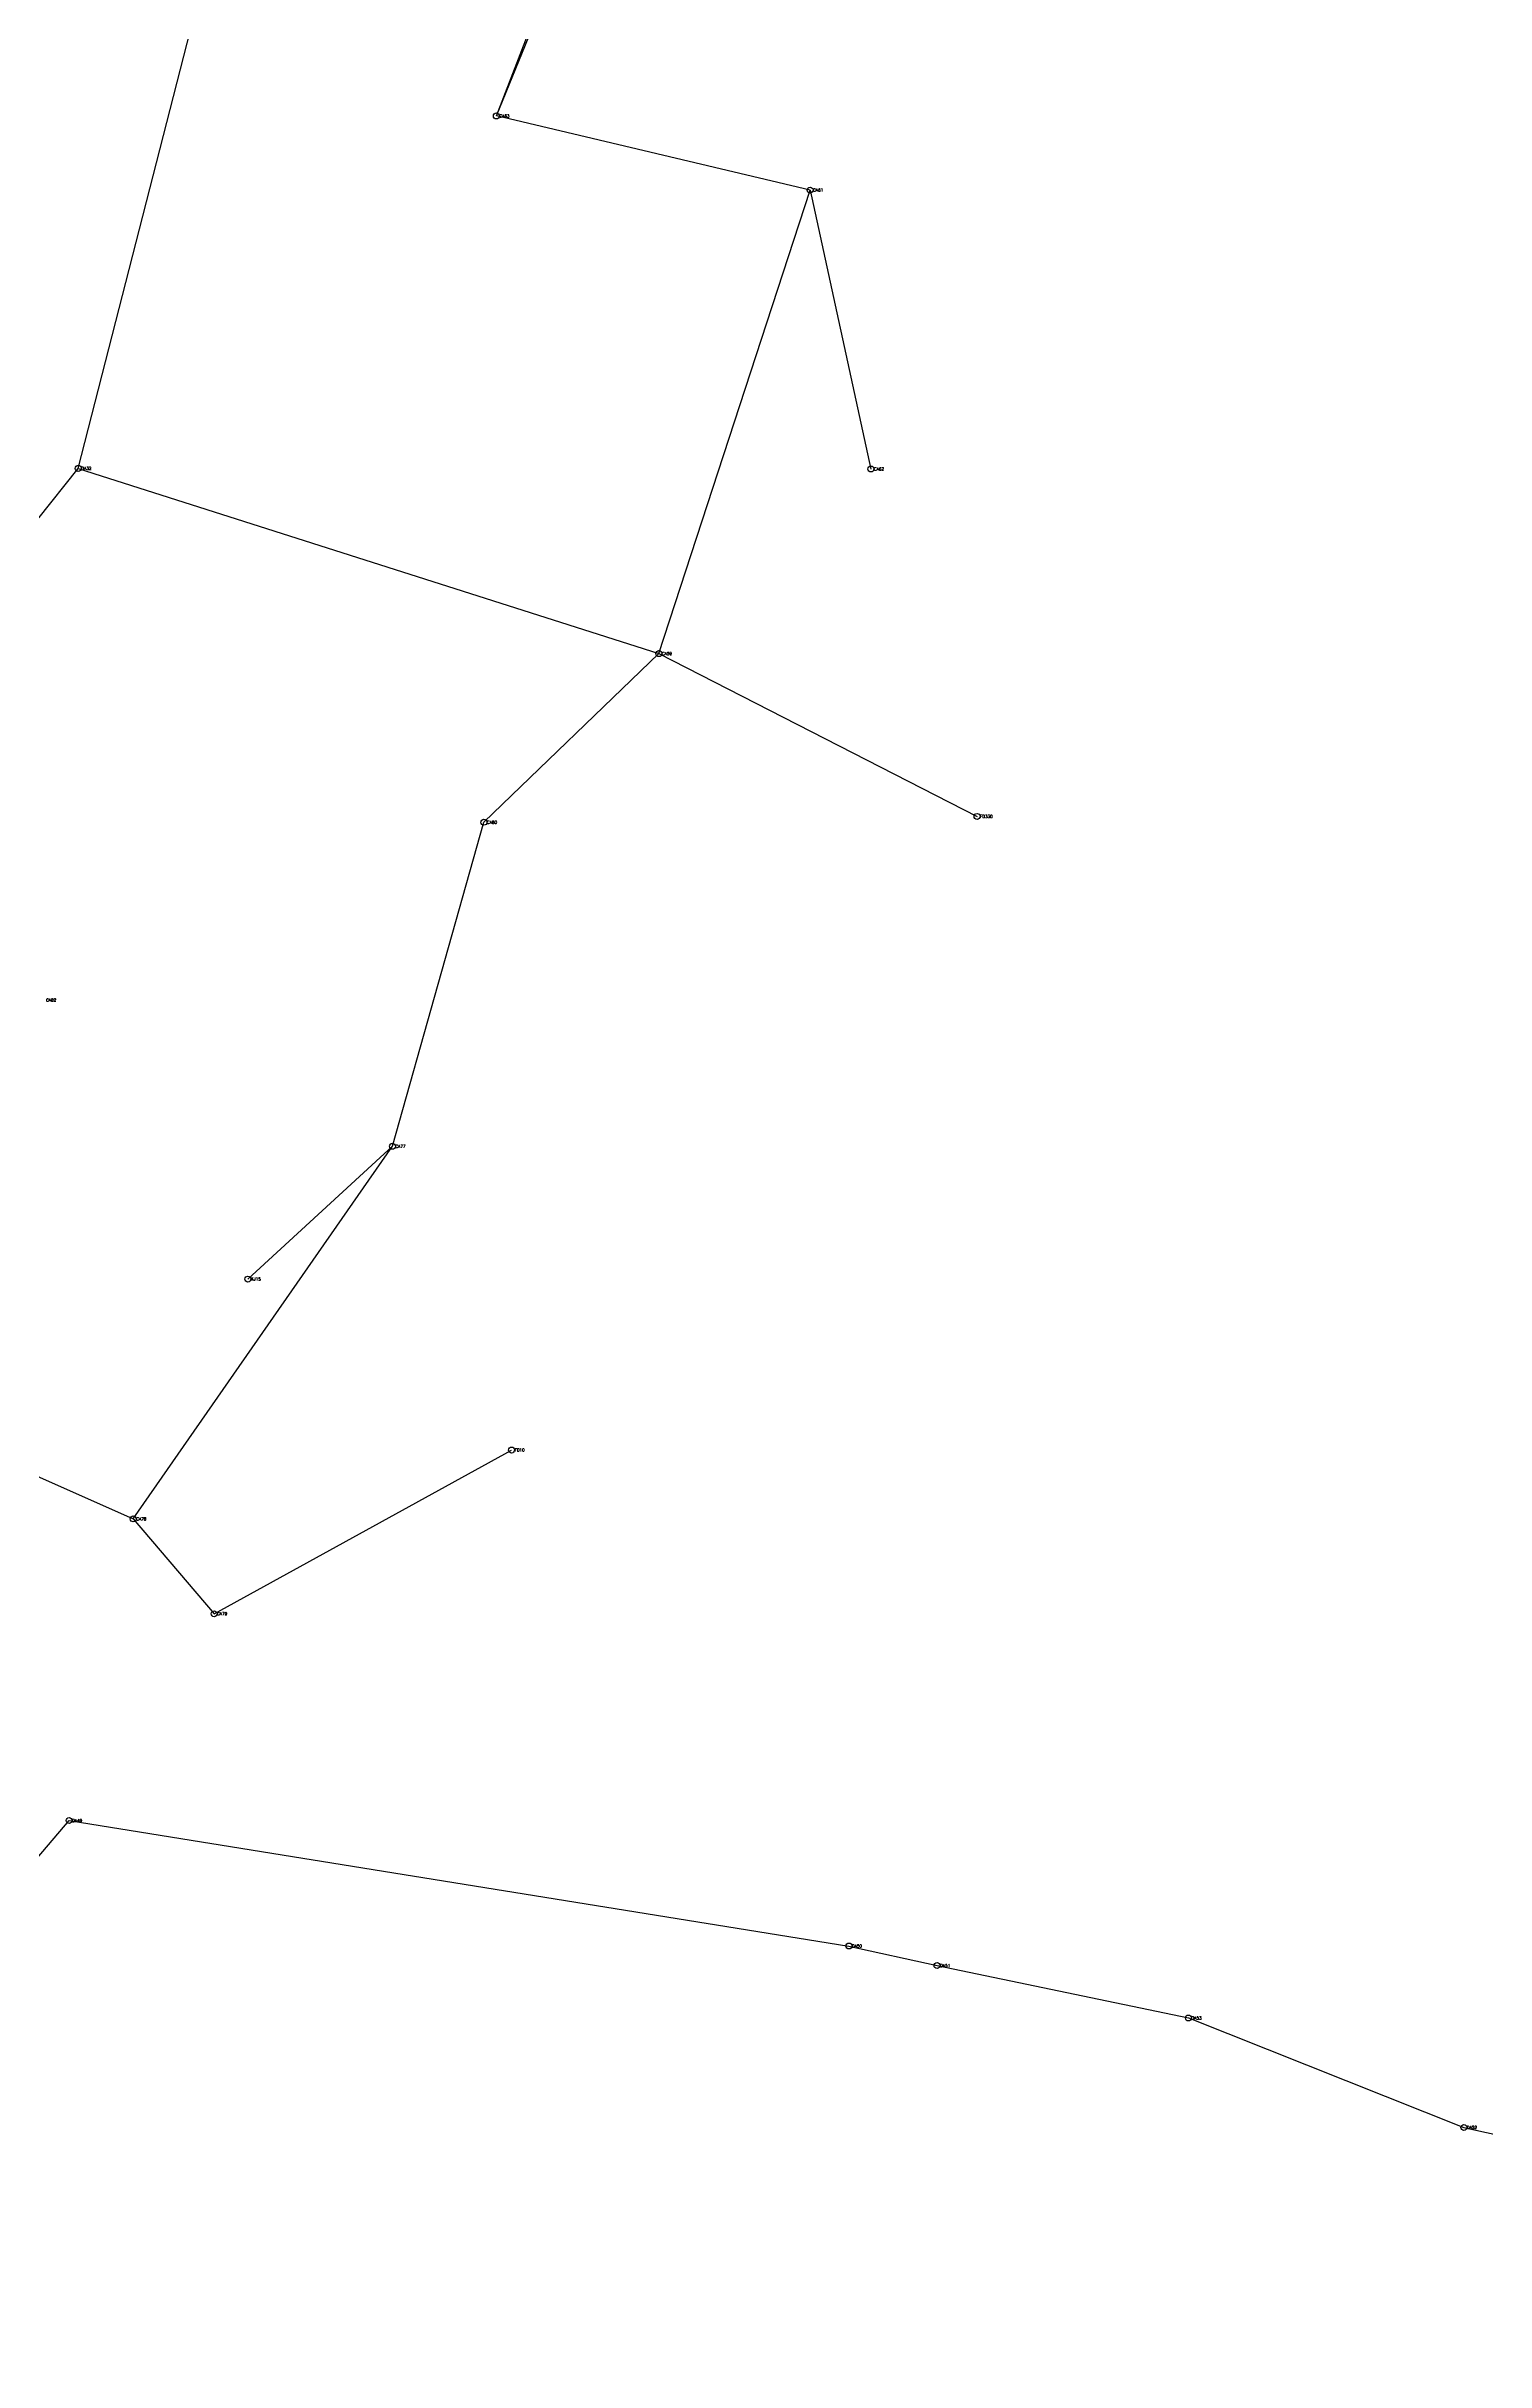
# Model space of a CAD drawing. Extents: x 166472 to 169408, y 2545118 to 2547192.
# Drawn here: x 167747 to 168229, y 2545136 to 2545911 of the extents above; entities that cross this region are included whole.
import ezdxf

# ---------------------------------------------------------------- set-up
doc = ezdxf.new("R2010")
doc.units = 0
doc.styles.get("Standard").update_dxf_attribs({"font": 'simplex'})

msp = doc.modelspace()

# ---------------------------------------------------------------- linework, layer by layer
at = {"color": 4}
for p, q in [((167897.764, 2545888.078), (167954.24, 2546034.007)), ((167897.764, 2545888.078), (167928.79, 2545963.799)), ((167757.725, 2545770.052), (167797.663, 2545925.98)), ((168002.839, 2545863.235), (167897.764, 2545888.078)), ((167952.178, 2545708.008), (168002.839, 2545863.235)), ((168002.839, 2545863.235), (168023.2, 2545769.833)), ((167663.511, 2545652.147), (167757.725, 2545770.052)), ((167757.725, 2545770.052), (167952.178, 2545708.008)), ((167893.598, 2545651.542), (167952.178, 2545708.008)), ((167952.178, 2545708.008), (168058.758, 2545653.479)), ((167862.951, 2545543), (167893.598, 2545651.542)), ((167776.104, 2545418.229), (167862.951, 2545543)), ((167862.951, 2545543), (167814.533, 2545498.533)), ((167692.224, 2545455.419), (167776.104, 2545418.229)), ((167803.219, 2545386.443), (167902.84, 2545441.296)), ((167776.104, 2545418.229), (167803.219, 2545386.443)), ((167600.341, 2545135.977), (167754.651, 2545317.21)), ((167754.651, 2545317.21), (168015.844, 2545275.189)), ((168015.844, 2545275.189), (168045.372, 2545268.658)), ((168045.372, 2545268.658), (168129.56, 2545251.083)), ((168129.56, 2545251.083), (168221.829, 2545214.423)), ((168221.829, 2545214.423), (168279.629, 2545201.459))]:
    msp.add_line(p, q, dxfattribs=at)
for centre in [(167897.764, 2545888.078), (168002.839, 2545863.235), (167757.725, 2545770.052), (168023.2, 2545769.833), (167952.178, 2545708.008), (168058.758, 2545653.479), (167893.598, 2545651.542), (167862.951, 2545543), (167814.533, 2545498.533), (167902.84, 2545441.296), (167776.104, 2545418.229), (167803.219, 2545386.443), (167754.651, 2545317.21), (168015.844, 2545275.189), (168045.372, 2545268.658), (168129.56, 2545251.083), (168221.829, 2545214.423)]:
    msp.add_circle(centre, 1)

# ---------------------------------------------------------------- texts
at = {"color": 5}
for s, p in [('CA63', (167898.764, 2545887.578)), ('CA61', (168003.839, 2545862.735)), ('DA32', (167758.725, 2545769.552)), ('CA62', (168024.2, 2545769.333)), ('CA59', (167953.178, 2545707.508)), ('CA80', (167894.598, 2545651.042)), ('FD330', (168059.758, 2545652.979)), ('CA82', (167746.938, 2545591.454)), ('CA77', (167863.951, 2545542.5)), ('KJ15', (167815.533, 2545498.033)), ('FD10', (167903.84, 2545440.796)), ('CA78', (167777.104, 2545417.729)), ('CA79', (167804.219, 2545385.943)), ('DA49', (167755.651, 2545316.71)), ('DA50', (168016.844, 2545274.689)), ('DA51', (168046.372, 2545268.158)), ('DA53', (168130.56, 2545250.583)), ('DA52', (168222.829, 2545213.923))]:
    msp.add_text(s, height=1, dxfattribs=at).set_placement(p)

doc.saveas('drawing.dxf')
